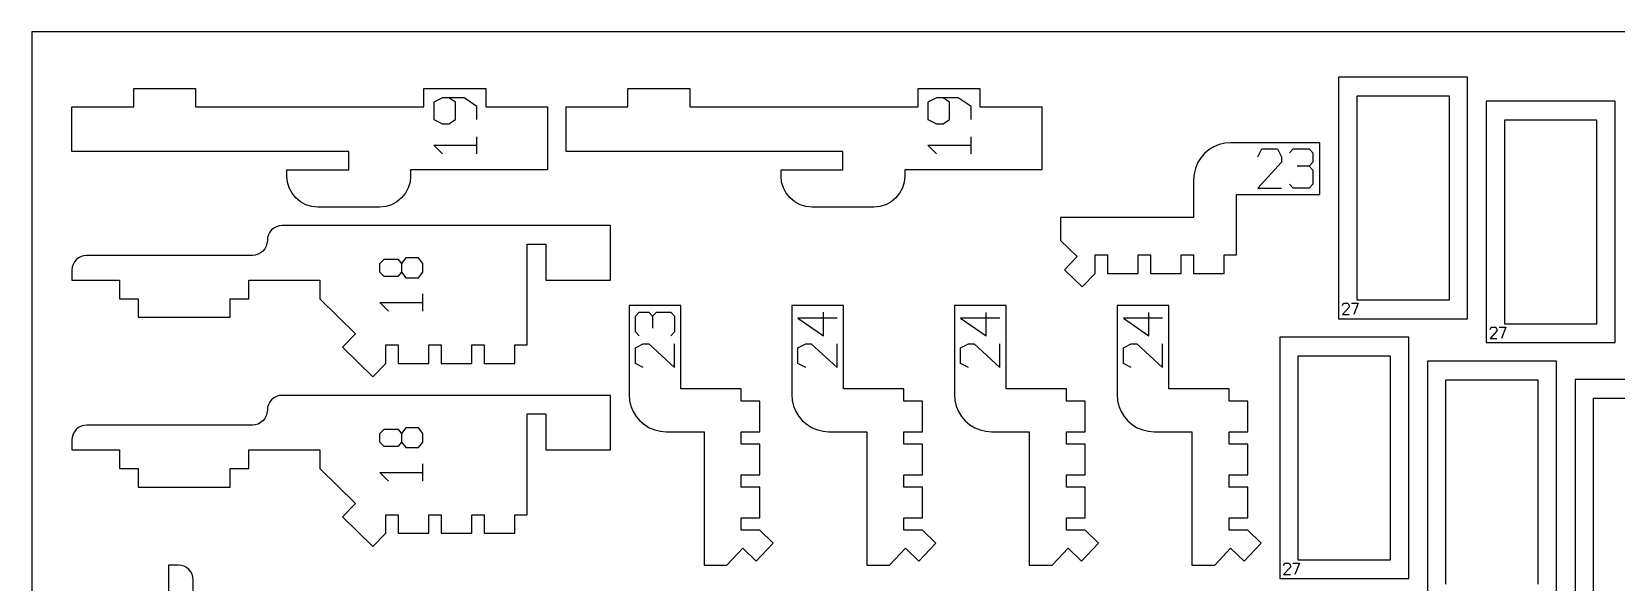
# Model space of a CAD drawing. Header units: millimetres. Extents: x 0 to 600, y 0 to 450.
# Drawn here: x 0 to 256.2, y 361 to 450 of the extents above; entities that cross this region are included whole.
import ezdxf

# ---------------------------------------------------------------- set-up
doc = ezdxf.new("R2010")
doc.units = ezdxf.units.MM
for name, color, linetype in [('CUT', 1, 'Continuous'), ('ENGRAVE', 5, 'Continuous'), ('SHEET', 8, 'Continuous')]:
    doc.layers.add(name, color=color, linetype=linetype)

msp = doc.modelspace()

# ---------------------------------------------------------------- linework, layer by layer
at = {"layer": 'CUT'}
for p, q in [((16.5, 437.85), (16.5, 440.85)), ((16.5, 440.85), (26.5, 440.85)), ((26.5, 440.85), (26.5, 437.85)), ((63.4, 437.85), (63.4, 440.85)), ((63.4, 440.85), (73.4, 440.85)), ((73.4, 440.85), (73.4, 437.85)), ((96.4, 437.85), (96.4, 440.85)), ((96.4, 440.85), (106.4, 440.85)), ((106.4, 440.85), (106.4, 437.85)), ((143.3, 437.85), (143.3, 440.85)), ((143.3, 440.85), (153.3, 440.85)), ((153.3, 440.85), (153.3, 437.85)), ((232.13, 442.63), (211.25, 442.63)), ((211.25, 442.63), (211.25, 403.62)), ((232.13, 403.62), (232.13, 442.63)), ((214.26, 439.63), (229.13, 439.63)), ((214.26, 406.63), (214.26, 439.63)), ((229.13, 439.63), (229.13, 406.63)), ((256, 438.77), (235.13, 438.77)), ((235.13, 438.77), (235.13, 399.76)), ((256, 399.76), (256, 438.77)), ((6.5, 430.67), (6.5, 437.85)), ((6.5, 437.85), (16.5, 437.85)), ((26.5, 437.85), (63.4, 437.85)), ((73.4, 437.85), (83.4, 437.85)), ((83.4, 437.85), (83.4, 427.67)), ((86.4, 430.67), (86.4, 437.85)), ((86.4, 437.85), (96.4, 437.85)), ((106.4, 437.85), (143.3, 437.85)), ((153.3, 437.85), (163.3, 437.85)), ((163.3, 437.85), (163.3, 427.67)), ((238.13, 435.77), (253, 435.77)), ((238.13, 402.76), (238.13, 435.77)), ((253, 435.77), (253, 402.76)), ((51.25, 430.67), (6.5, 430.67)), ((51.25, 427.67), (51.25, 430.67)), ((131.15, 430.67), (86.4, 430.67)), ((131.15, 427.67), (131.15, 430.67)), ((190.31, 430.92), (189.6, 430.31)), ((191.12, 431.42), (190.31, 430.92)), ((191.99, 431.78), (191.12, 431.42)), ((192.9, 432), (191.99, 431.78)), ((193.84, 432.07), (192.9, 432)), ((208.25, 432.07), (193.84, 432.07)), ((208.25, 423.7), (208.25, 432.07)), ((188.13, 427.92), (187.91, 427.01)), ((188.49, 428.79), (188.13, 427.92)), ((188.99, 429.6), (188.49, 428.79)), ((189.6, 430.31), (188.99, 429.6)), ((41.25, 426.67), (41.25, 427.67)), ((41.25, 427.67), (51.25, 427.67)), ((41.34, 425.7), (41.25, 426.67)), ((41.63, 424.76), (41.34, 425.7)), ((61.16, 425.7), (60.87, 424.76)), ((61.25, 426.67), (61.16, 425.7)), ((61.25, 427.67), (61.25, 426.67)), ((83.4, 427.67), (61.25, 427.67)), ((121.15, 426.67), (121.15, 427.67)), ((121.15, 427.67), (131.15, 427.67)), ((121.24, 425.7), (121.15, 426.67)), ((121.53, 424.76), (121.24, 425.7)), ((141.06, 425.7), (140.77, 424.76)), ((141.15, 426.67), (141.06, 425.7)), ((141.15, 427.67), (141.15, 426.67)), ((163.3, 427.67), (141.15, 427.67)), ((187.91, 427.01), (187.84, 426.07)), ((187.84, 426.07), (187.84, 419.96)), ((42.09, 423.9), (41.63, 424.76)), ((42.71, 423.14), (42.09, 423.9)), ((43.47, 422.52), (42.71, 423.14)), ((59.79, 423.14), (59.03, 422.52)), ((60.41, 423.9), (59.79, 423.14)), ((60.87, 424.76), (60.41, 423.9)), ((121.99, 423.9), (121.53, 424.76)), ((122.61, 423.14), (121.99, 423.9)), ((123.37, 422.52), (122.61, 423.14)), ((139.69, 423.14), (138.93, 422.52)), ((140.31, 423.9), (139.69, 423.14)), ((140.77, 424.76), (140.31, 423.9)), ((194.8, 413.95), (194.8, 423.7)), ((194.8, 423.7), (208.25, 423.7)), ((44.34, 422.05), (43.47, 422.52)), ((45.27, 421.77), (44.34, 422.05)), ((46.25, 421.67), (45.27, 421.77)), ((56.25, 421.67), (46.25, 421.67)), ((57.23, 421.77), (56.25, 421.67)), ((58.16, 422.05), (57.23, 421.77)), ((59.03, 422.52), (58.16, 422.05)), ((124.23, 422.05), (123.37, 422.52)), ((125.17, 421.77), (124.23, 422.05)), ((126.15, 421.67), (125.17, 421.77)), ((136.15, 421.67), (126.15, 421.67)), ((137.13, 421.77), (136.15, 421.67)), ((138.06, 422.05), (137.13, 421.77)), ((138.93, 422.52), (138.06, 422.05)), ((38.48, 417.61), (38.26, 417.19)), ((38.78, 417.97), (38.48, 417.61)), ((39.14, 418.27), (38.78, 417.97)), ((39.56, 418.49), (39.14, 418.27)), ((40.01, 418.63), (39.56, 418.49)), ((40.48, 418.67), (40.01, 418.63)), ((93.58, 418.67), (40.48, 418.67)), ((93.58, 409.86), (93.58, 418.67)), ((166.3, 419.96), (166.3, 416.27)), ((187.84, 419.96), (166.3, 419.96)), ((37.89, 415.34), (37.67, 414.93)), ((38.03, 415.79), (37.89, 415.34)), ((38.12, 416.27), (38.03, 415.79)), ((38.26, 417.19), (38.12, 416.74)), ((38.12, 416.74), (38.12, 416.27)), ((80.12, 415.67), (83.13, 415.67)), ((80.12, 399.39), (80.12, 415.67)), ((83.13, 415.67), (83.13, 409.86)), ((166.3, 416.27), (169.01, 413.7)), ((6.91, 412.79), (6.68, 412.38)), ((7.2, 413.16), (6.91, 412.79)), ((7.57, 413.46), (7.2, 413.16)), ((7.98, 413.68), (7.57, 413.46)), ((8.43, 413.81), (7.98, 413.68)), ((8.9, 413.86), (8.43, 413.81)), ((35.68, 413.86), (8.9, 413.86)), ((36.14, 413.91), (35.68, 413.86)), ((36.6, 414.04), (36.14, 413.91)), ((37.01, 414.27), (36.6, 414.04)), ((37.37, 414.56), (37.01, 414.27)), ((37.67, 414.93), (37.37, 414.56)), ((169.01, 413.7), (166.95, 411.52)), ((171.92, 410.95), (171.92, 413.95)), ((171.92, 413.95), (173.92, 413.95)), ((173.92, 413.95), (173.92, 410.95)), ((178.88, 410.95), (178.88, 413.95)), ((178.88, 413.95), (180.88, 413.95)), ((180.88, 413.95), (180.88, 410.95)), ((185.84, 410.95), (185.84, 413.95)), ((185.84, 413.95), (187.84, 413.95)), ((187.84, 413.95), (187.84, 410.95)), ((192.8, 410.95), (192.8, 413.95)), ((192.8, 413.95), (194.8, 413.95)), ((6.55, 411.93), (6.5, 411.46)), ((6.5, 411.46), (6.5, 409.86)), ((6.68, 412.38), (6.55, 411.93)), ((166.95, 411.52), (169.85, 408.77)), ((169.85, 408.77), (171.92, 410.95)), ((173.92, 410.95), (178.88, 410.95)), ((180.88, 410.95), (185.84, 410.95)), ((187.84, 410.95), (192.8, 410.95)), ((6.5, 409.86), (14.2, 409.86)), ((14.2, 409.86), (14.2, 406.86)), ((35.08, 409.86), (46.56, 409.86)), ((35.08, 406.86), (35.08, 409.86)), ((46.56, 409.86), (46.56, 406.86)), ((83.13, 409.86), (93.58, 409.86)), ((14.2, 406.86), (17.2, 406.86)), ((17.2, 406.86), (17.2, 403.86)), ((32.08, 406.86), (35.08, 406.86)), ((32.08, 403.86), (32.08, 406.86)), ((46.56, 406.86), (52.34, 401.19)), ((104.94, 405.77), (96.58, 405.77)), ((96.58, 405.77), (96.58, 391.36)), ((104.94, 392.32), (104.94, 405.77)), ((122.87, 405.77), (122.87, 391.36)), ((131.24, 405.77), (122.87, 405.77)), ((131.24, 392.32), (131.24, 405.77)), ((149.17, 405.77), (149.17, 391.36)), ((157.53, 405.77), (149.17, 405.77)), ((157.53, 392.32), (157.53, 405.77)), ((175.47, 405.77), (175.47, 391.36)), ((183.83, 405.77), (175.47, 405.77)), ((183.83, 392.32), (183.83, 405.77)), ((229.13, 406.63), (214.26, 406.63)), ((17.2, 403.86), (32.08, 403.86)), ((211.25, 403.62), (232.13, 403.62)), ((253, 402.76), (238.13, 402.76)), ((52.34, 401.19), (50.24, 399.05)), ((222.63, 400.62), (201.76, 400.62)), ((201.76, 400.62), (201.76, 361.62)), ((222.63, 361.62), (222.63, 400.62)), ((235.13, 399.76), (256, 399.76)), ((50.24, 399.05), (55.14, 394.24)), ((57.24, 399.39), (59.24, 399.39)), ((57.24, 396.38), (57.24, 399.39)), ((59.24, 399.39), (59.24, 396.38)), ((64.2, 399.39), (66.2, 399.39)), ((64.2, 396.38), (64.2, 399.39)), ((66.2, 399.39), (66.2, 396.38)), ((71.16, 399.39), (73.16, 399.39)), ((71.16, 396.38), (71.16, 399.39)), ((73.16, 399.39), (73.16, 396.38)), ((78.12, 399.39), (80.12, 399.39)), ((78.12, 396.38), (78.12, 399.39)), ((204.76, 397.62), (219.63, 397.62)), ((204.76, 364.62), (204.76, 397.62)), ((219.63, 397.62), (219.63, 364.62)), ((55.14, 394.24), (57.24, 396.38)), ((59.24, 396.38), (64.2, 396.38)), ((66.2, 396.38), (71.16, 396.38)), ((73.16, 396.38), (78.12, 396.38)), ((246.51, 396.76), (225.63, 396.76)), ((225.63, 396.76), (225.63, 357.75)), ((246.51, 357.75), (246.51, 396.76)), ((114.69, 392.32), (104.94, 392.32)), ((114.69, 390.32), (114.69, 392.32)), ((140.99, 392.32), (131.24, 392.32)), ((140.99, 390.32), (140.99, 392.32)), ((167.28, 392.32), (157.53, 392.32)), ((167.28, 390.32), (167.28, 392.32)), ((193.58, 392.32), (183.83, 392.32)), ((193.58, 390.32), (193.58, 392.32)), ((228.63, 393.76), (243.51, 393.76)), ((228.63, 360.75), (228.63, 393.76)), ((243.51, 393.76), (243.51, 360.75)), ((270.38, 393.81), (249.51, 393.81)), ((249.51, 393.81), (249.51, 354.81)), ((38.26, 389.76), (38.12, 389.31)), ((38.48, 390.18), (38.26, 389.76)), ((38.78, 390.54), (38.48, 390.18)), ((39.14, 390.84), (38.78, 390.54)), ((39.56, 391.06), (39.14, 390.84)), ((40.01, 391.2), (39.56, 391.06)), ((40.48, 391.24), (40.01, 391.2)), ((93.58, 391.24), (40.48, 391.24)), ((93.58, 382.43), (93.58, 391.24)), ((96.58, 391.36), (96.65, 390.42)), ((96.65, 390.42), (96.87, 389.51)), ((96.87, 389.51), (97.23, 388.64)), ((117.69, 390.32), (114.69, 390.32)), ((117.69, 385.36), (117.69, 390.32)), ((122.87, 391.36), (122.95, 390.42)), ((122.95, 390.42), (123.17, 389.51)), ((123.17, 389.51), (123.53, 388.64)), ((143.99, 390.32), (140.99, 390.32)), ((143.99, 385.36), (143.99, 390.32)), ((149.17, 391.36), (149.24, 390.42)), ((149.24, 390.42), (149.46, 389.51)), ((149.46, 389.51), (149.82, 388.64)), ((170.29, 390.32), (167.28, 390.32)), ((170.29, 385.36), (170.29, 390.32)), ((175.47, 391.36), (175.54, 390.42)), ((175.54, 390.42), (175.76, 389.51)), ((175.76, 389.51), (176.12, 388.64)), ((196.58, 390.32), (193.58, 390.32)), ((196.58, 385.36), (196.58, 390.32)), ((252.51, 390.81), (267.38, 390.81)), ((252.51, 357.81), (252.51, 390.81)), ((37.01, 386.84), (36.6, 386.61)), ((37.37, 387.13), (37.01, 386.84)), ((37.67, 387.5), (37.37, 387.13)), ((37.89, 387.91), (37.67, 387.5)), ((38.03, 388.36), (37.89, 387.91)), ((38.12, 388.84), (38.03, 388.36)), ((38.12, 389.31), (38.12, 388.84)), ((80.12, 388.24), (83.13, 388.24)), ((80.12, 371.96), (80.12, 388.24)), ((83.13, 388.24), (83.13, 382.43)), ((97.23, 388.64), (97.72, 387.83)), ((97.72, 387.83), (98.34, 387.12)), ((98.34, 387.12), (99.05, 386.51)), ((123.53, 388.64), (124.02, 387.83)), ((124.02, 387.83), (124.63, 387.12)), ((124.63, 387.12), (125.35, 386.51)), ((149.82, 388.64), (150.32, 387.83)), ((150.32, 387.83), (150.93, 387.12)), ((150.93, 387.12), (151.64, 386.5)), ((176.12, 388.64), (176.61, 387.83)), ((176.61, 387.83), (177.22, 387.12)), ((177.22, 387.12), (177.94, 386.5)), ((6.55, 384.5), (6.5, 384.03)), ((6.68, 384.95), (6.55, 384.5)), ((6.91, 385.36), (6.68, 384.95)), ((7.2, 385.73), (6.91, 385.36)), ((7.57, 386.03), (7.2, 385.73)), ((7.98, 386.25), (7.57, 386.03)), ((8.43, 386.38), (7.98, 386.25)), ((8.9, 386.43), (8.43, 386.38)), ((35.68, 386.43), (8.9, 386.43)), ((36.14, 386.48), (35.68, 386.43)), ((36.6, 386.61), (36.14, 386.48)), ((99.05, 386.51), (99.85, 386.01)), ((99.85, 386.01), (100.72, 385.65)), ((100.72, 385.65), (101.64, 385.43)), ((101.64, 385.43), (102.58, 385.36)), ((102.58, 385.36), (108.69, 385.36)), ((108.69, 385.36), (108.69, 363.82)), ((114.69, 385.36), (117.69, 385.36)), ((114.69, 383.36), (114.69, 385.36)), ((125.35, 386.51), (126.15, 386.01)), ((126.15, 386.01), (127.02, 385.65)), ((127.02, 385.65), (127.94, 385.43)), ((127.94, 385.43), (128.88, 385.36)), ((128.88, 385.36), (134.99, 385.36)), ((134.99, 385.36), (134.99, 363.82)), ((140.99, 385.36), (143.99, 385.36)), ((140.99, 383.36), (140.99, 385.36)), ((151.64, 386.5), (152.45, 386.01)), ((152.45, 386.01), (153.32, 385.65)), ((153.32, 385.65), (154.23, 385.43)), ((154.23, 385.43), (155.17, 385.36)), ((155.17, 385.36), (161.28, 385.36)), ((161.28, 385.36), (161.28, 363.82)), ((167.28, 385.36), (170.29, 385.36)), ((167.28, 383.36), (167.28, 385.36)), ((177.94, 386.5), (178.74, 386.01)), ((178.74, 386.01), (179.61, 385.65)), ((179.61, 385.65), (180.53, 385.43)), ((180.53, 385.43), (181.47, 385.36)), ((181.47, 385.36), (187.58, 385.36)), ((187.58, 385.36), (187.58, 363.82)), ((193.58, 385.36), (196.58, 385.36)), ((193.58, 383.36), (193.58, 385.36)), ((6.5, 384.03), (6.5, 382.43)), ((6.5, 382.43), (14.2, 382.43)), ((14.2, 382.43), (14.2, 379.43)), ((35.08, 382.43), (46.56, 382.43)), ((35.08, 379.43), (35.08, 382.43)), ((46.56, 382.43), (46.56, 379.43)), ((83.13, 382.43), (93.58, 382.43)), ((117.69, 383.36), (114.69, 383.36)), ((117.69, 378.4), (117.69, 383.36)), ((143.99, 383.36), (140.99, 383.36)), ((143.99, 378.4), (143.99, 383.36)), ((170.29, 383.36), (167.28, 383.36)), ((170.29, 378.4), (170.29, 383.36)), ((196.58, 383.36), (193.58, 383.36)), ((196.58, 378.4), (196.58, 383.36)), ((14.2, 379.43), (17.2, 379.43)), ((17.2, 379.43), (17.2, 376.43)), ((32.08, 379.43), (35.08, 379.43)), ((32.08, 376.43), (32.08, 379.43)), ((46.56, 379.43), (52.34, 373.76)), ((114.69, 378.4), (117.69, 378.4)), ((114.69, 376.4), (114.69, 378.4)), ((140.99, 378.4), (143.99, 378.4)), ((140.99, 376.4), (140.99, 378.4)), ((167.28, 378.4), (170.29, 378.4)), ((167.28, 376.4), (167.28, 378.4)), ((193.58, 378.4), (196.58, 378.4)), ((193.58, 376.4), (193.58, 378.4)), ((17.2, 376.43), (32.08, 376.43)), ((117.69, 376.4), (114.69, 376.4)), ((117.69, 371.44), (117.69, 376.4)), ((143.99, 376.4), (140.99, 376.4)), ((143.99, 371.44), (143.99, 376.4)), ((170.29, 376.4), (167.28, 376.4)), ((170.29, 371.44), (170.29, 376.4)), ((196.58, 376.4), (193.58, 376.4)), ((196.58, 371.44), (196.58, 376.4)), ((52.34, 373.76), (50.24, 371.62)), ((50.24, 371.62), (55.14, 366.81)), ((57.24, 371.96), (59.24, 371.96)), ((57.24, 368.96), (57.24, 371.96)), ((59.24, 371.96), (59.24, 368.96)), ((64.2, 371.96), (66.2, 371.96)), ((64.2, 368.96), (64.2, 371.96)), ((66.2, 371.96), (66.2, 368.96)), ((71.16, 371.96), (73.16, 371.96)), ((71.16, 368.96), (71.16, 371.96)), ((73.16, 371.96), (73.16, 368.96)), ((78.12, 371.96), (80.12, 371.96)), ((78.12, 368.96), (78.12, 371.96)), ((55.14, 366.81), (57.24, 368.96)), ((59.24, 368.96), (64.2, 368.96)), ((66.2, 368.96), (71.16, 368.96)), ((73.16, 368.96), (78.12, 368.96)), ((114.69, 371.44), (117.69, 371.44)), ((114.69, 369.44), (114.69, 371.44)), ((117.69, 369.44), (114.69, 369.44)), ((119.87, 367.37), (117.69, 369.44)), ((140.99, 369.44), (140.99, 371.44)), ((140.99, 371.44), (143.99, 371.44)), ((143.99, 369.44), (140.99, 369.44)), ((146.17, 367.37), (143.99, 369.44)), ((167.28, 369.43), (167.28, 371.44)), ((167.28, 371.44), (170.29, 371.44)), ((170.29, 369.43), (167.28, 369.43)), ((172.47, 367.37), (170.29, 369.43)), ((193.58, 369.43), (193.58, 371.44)), ((193.58, 371.44), (196.58, 371.44)), ((196.58, 369.43), (193.58, 369.43)), ((198.76, 367.37), (196.58, 369.43)), ((112.38, 363.82), (114.94, 366.53)), ((114.94, 366.53), (117.12, 364.47)), ((117.12, 364.47), (119.87, 367.37)), ((138.68, 363.82), (141.24, 366.53)), ((141.24, 366.53), (143.42, 364.47)), ((143.42, 364.47), (146.17, 367.37)), ((164.97, 363.82), (167.54, 366.53)), ((167.54, 366.53), (169.72, 364.47)), ((169.72, 364.47), (172.47, 367.37)), ((191.27, 363.82), (193.83, 366.53)), ((193.83, 366.53), (196.01, 364.47)), ((196.01, 364.47), (198.76, 367.37)), ((22.12, 363.81), (22.12, 356.11)), ((23.72, 363.81), (22.12, 363.81)), ((24.19, 363.77), (23.72, 363.81)), ((108.69, 363.82), (112.38, 363.82)), ((134.99, 363.82), (138.68, 363.82)), ((161.28, 363.82), (164.97, 363.82)), ((187.58, 363.82), (191.27, 363.82)), ((219.63, 364.62), (204.76, 364.62)), ((24.64, 363.63), (24.19, 363.77)), ((25.05, 363.41), (24.64, 363.63)), ((25.41, 363.11), (25.05, 363.41)), ((25.71, 362.74), (25.41, 363.11)), ((25.94, 362.33), (25.71, 362.74)), ((26.07, 361.88), (25.94, 362.33)), ((26.12, 361.41), (26.07, 361.88)), ((26.12, 334.64), (26.12, 361.41)), ((201.76, 361.62), (222.63, 361.62))]:
    msp.add_line(p, q, dxfattribs=at)
at = {"layer": 'ENGRAVE'}
for p, q in [((66.39, 439.34), (64.99, 438.64)), ((64.99, 438.64), (64.99, 435.84)), ((69.89, 439.34), (66.39, 439.34)), ((68.49, 438.64), (67.44, 439.34)), ((68.49, 435.84), (68.49, 438.64)), ((71.99, 437.94), (69.89, 439.34)), ((146.29, 439.34), (144.89, 438.64)), ((144.89, 438.64), (144.89, 435.84)), ((149.79, 439.34), (146.29, 439.34)), ((148.39, 438.64), (147.34, 439.34)), ((148.39, 435.84), (148.39, 438.64)), ((151.89, 437.94), (149.79, 439.34)), ((64.99, 435.84), (66.39, 435.14)), ((67.44, 435.14), (68.49, 435.84)), ((71.99, 435.84), (71.99, 437.94)), ((144.89, 435.84), (146.29, 435.14)), ((147.34, 435.14), (148.39, 435.84)), ((151.89, 435.84), (151.89, 437.94)), ((66.39, 435.14), (67.44, 435.14)), ((71.99, 430.24), (71.99, 433.04)), ((146.29, 435.14), (147.34, 435.14)), ((151.89, 430.24), (151.89, 433.04)), ((66.39, 430.24), (64.99, 431.64)), ((64.99, 431.64), (71.99, 431.64)), ((146.29, 430.24), (144.89, 431.64)), ((144.89, 431.64), (151.89, 431.64)), ((198.24, 429.79), (198.88, 431.06)), ((198.88, 431.06), (201.42, 431.06)), ((201.42, 431.06), (202.05, 429.79)), ((203.32, 430.42), (203.96, 431.06)), ((203.96, 431.06), (206.5, 431.06)), ((206.5, 431.06), (207.14, 430.42)), ((207.14, 430.42), (207.14, 428.9)), ((202.05, 428.9), (198.24, 424.7)), ((202.05, 429.79), (202.05, 428.9)), ((206.5, 428.26), (204.59, 428.26)), ((207.14, 428.9), (206.5, 428.26)), ((206.5, 428.26), (207.14, 427.63)), ((203.96, 424.7), (203.32, 425.34)), ((207.14, 425.34), (206.5, 424.7)), ((207.14, 427.63), (207.14, 425.34)), ((198.24, 424.7), (202.05, 424.7)), ((206.5, 424.7), (203.96, 424.7)), ((56.26, 412.53), (56.96, 413.23)), ((56.26, 411.13), (56.26, 412.53)), ((56.96, 413.23), (59.2, 413.23)), ((59.2, 413.23), (59.76, 412.53)), ((60.46, 413.44), (59.76, 412.53)), ((59.76, 412.53), (59.76, 411.13)), ((62.56, 413.44), (60.46, 413.44)), ((63.26, 412.53), (62.56, 413.44)), ((63.26, 411.13), (63.26, 412.53)), ((56.96, 410.43), (56.26, 411.13)), ((59.2, 410.43), (56.96, 410.43)), ((59.76, 411.13), (59.2, 410.43)), ((59.76, 411.13), (60.46, 410.22)), ((60.46, 410.22), (62.56, 410.22)), ((62.56, 410.22), (63.26, 411.13)), ((63.26, 404.83), (63.26, 407.63)), ((57.66, 404.83), (56.26, 406.23)), ((56.26, 406.23), (63.26, 406.23)), ((211.89, 405.76), (212.07, 406.13)), ((212.98, 405.5), (211.89, 404.3)), ((212.07, 406.13), (212.8, 406.13)), ((212.8, 406.13), (212.98, 405.76)), ((212.98, 405.76), (212.98, 405.5)), ((213.35, 406.13), (214.45, 406.13)), ((214.45, 406.13), (213.72, 404.3)), ((97.59, 404.02), (98.22, 404.66)), ((97.59, 401.48), (97.59, 404.02)), ((98.22, 404.66), (99.75, 404.66)), ((99.75, 404.66), (100.38, 404.02)), ((100.38, 404.02), (101.02, 404.66)), ((100.38, 404.02), (100.38, 402.11)), ((101.02, 404.66), (103.31, 404.66)), ((103.31, 404.66), (103.94, 404.02)), ((103.94, 404.02), (103.94, 401.48)), ((130.24, 403.7), (123.88, 403.7)), ((123.88, 403.7), (128.01, 400.84)), ((128.01, 400.84), (128.01, 404.66)), ((156.53, 403.7), (150.18, 403.7)), ((150.18, 403.7), (154.31, 400.84)), ((154.31, 400.84), (154.31, 404.65)), ((182.83, 403.7), (176.48, 403.7)), ((176.48, 403.7), (180.61, 400.84)), ((180.61, 400.84), (180.61, 404.65)), ((211.89, 404.3), (212.98, 404.3)), ((235.76, 401.9), (235.94, 402.26)), ((235.94, 402.26), (236.68, 402.26)), ((236.68, 402.26), (236.86, 401.9)), ((237.22, 402.26), (238.32, 402.26)), ((238.32, 402.26), (237.59, 400.43)), ((98.22, 400.84), (97.59, 401.48)), ((103.94, 401.48), (103.31, 400.84)), ((236.86, 401.64), (235.76, 400.43)), ((235.76, 400.43), (236.86, 400.43)), ((236.86, 401.9), (236.86, 401.64)), ((97.59, 398.94), (98.86, 399.57)), ((97.59, 396.4), (97.59, 398.94)), ((98.86, 399.57), (99.75, 399.57)), ((99.75, 399.57), (103.94, 395.76)), ((103.94, 395.76), (103.94, 399.57)), ((123.88, 398.94), (125.16, 399.57)), ((123.88, 396.4), (123.88, 398.94)), ((125.16, 399.57), (126.04, 399.57)), ((126.04, 399.57), (130.24, 395.76)), ((130.24, 395.76), (130.24, 399.57)), ((150.18, 398.94), (151.45, 399.57)), ((150.18, 396.39), (150.18, 398.94)), ((151.45, 399.57), (152.34, 399.57)), ((152.34, 399.57), (156.53, 395.76)), ((156.53, 395.76), (156.53, 399.57)), ((176.48, 398.94), (177.75, 399.57)), ((176.48, 396.39), (176.48, 398.94)), ((177.75, 399.57), (178.64, 399.57)), ((178.64, 399.57), (182.83, 395.76)), ((182.83, 395.76), (182.83, 399.57)), ((98.86, 395.76), (97.59, 396.4)), ((125.16, 395.76), (123.88, 396.4)), ((151.45, 395.76), (150.18, 396.39)), ((177.75, 395.76), (176.48, 396.39)), ((56.26, 385.1), (56.96, 385.8)), ((56.26, 383.7), (56.26, 385.1)), ((56.96, 385.8), (59.2, 385.8)), ((59.2, 385.8), (59.76, 385.1)), ((60.46, 386.01), (59.76, 385.1)), ((59.76, 385.1), (59.76, 383.7)), ((62.56, 386.01), (60.46, 386.01)), ((63.26, 385.1), (62.56, 386.01)), ((63.26, 383.7), (63.26, 385.1)), ((56.96, 383), (56.26, 383.7)), ((59.2, 383), (56.96, 383)), ((59.76, 383.7), (59.2, 383)), ((59.76, 383.7), (60.46, 382.79)), ((60.46, 382.79), (62.56, 382.79)), ((62.56, 382.79), (63.26, 383.7)), ((63.26, 377.4), (63.26, 380.2)), ((57.66, 377.4), (56.26, 378.8)), ((56.26, 378.8), (63.26, 378.8)), ((202.39, 363.75), (202.58, 364.12)), ((202.58, 364.12), (203.31, 364.12)), ((203.31, 364.12), (203.49, 363.75)), ((203.86, 364.12), (204.95, 364.12)), ((204.95, 364.12), (204.22, 362.29)), ((203.49, 363.5), (202.39, 362.29)), ((202.39, 362.29), (203.49, 362.29)), ((203.49, 363.75), (203.49, 363.5))]:
    msp.add_line(p, q, dxfattribs=at)
at = {"layer": 'SHEET'}
for p, q in [((600, 450), (0, 450)), ((0, 450), (0, 0))]:
    msp.add_line(p, q, dxfattribs=at)

doc.saveas('drawing.dxf')
